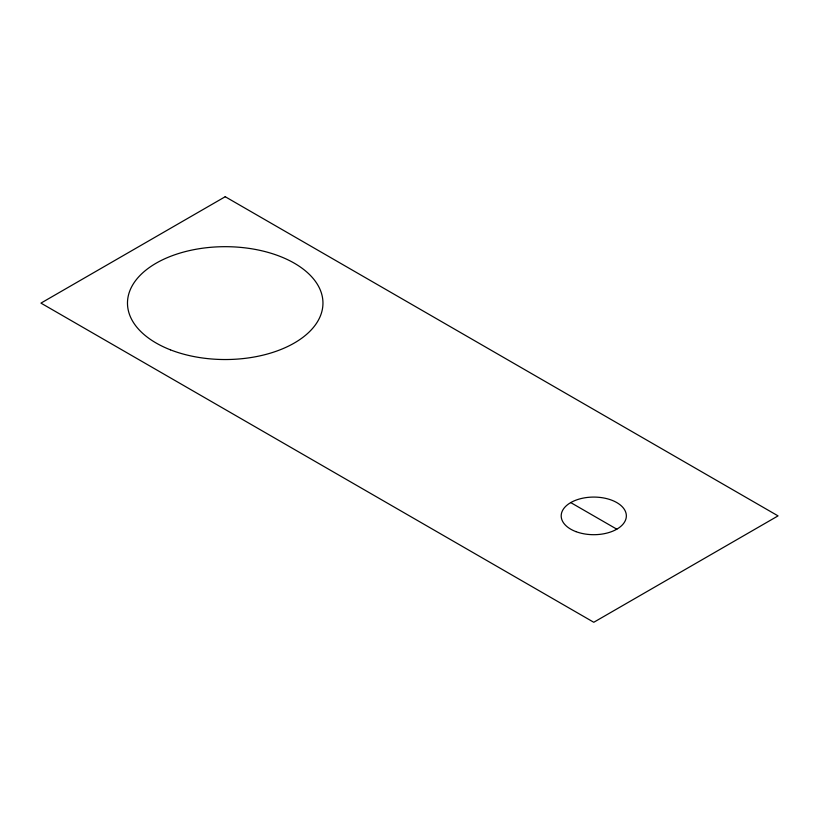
<?xml version="1.0" encoding="UTF-8"?>
<svg xmlns="http://www.w3.org/2000/svg" width="819" height="819" viewBox="0 0 819 819"><rect width="100%" height="100%" fill="white"/><g stroke="black" fill="none" stroke-linecap="round" stroke-linejoin="round"><path stroke-width="1.23" d="M570.741 502.59L616.809 529.187M225.225 196.724L40.95 303.112L593.775 622.276L778.05 515.888L225.225 196.724M170.444 349.836A97.727 56.419 0 0 0 322.706 307.135A97.727 56.419 0 0 0 182.524 252.354A97.727 56.419 0 0 0 170.444 349.836M575.962 531.633A32.576 18.806 0 0 0 626.3 516.922A32.576 18.806 0 0 0 579.053 499.109A32.576 18.806 0 0 0 575.962 531.633"/></g></svg>
